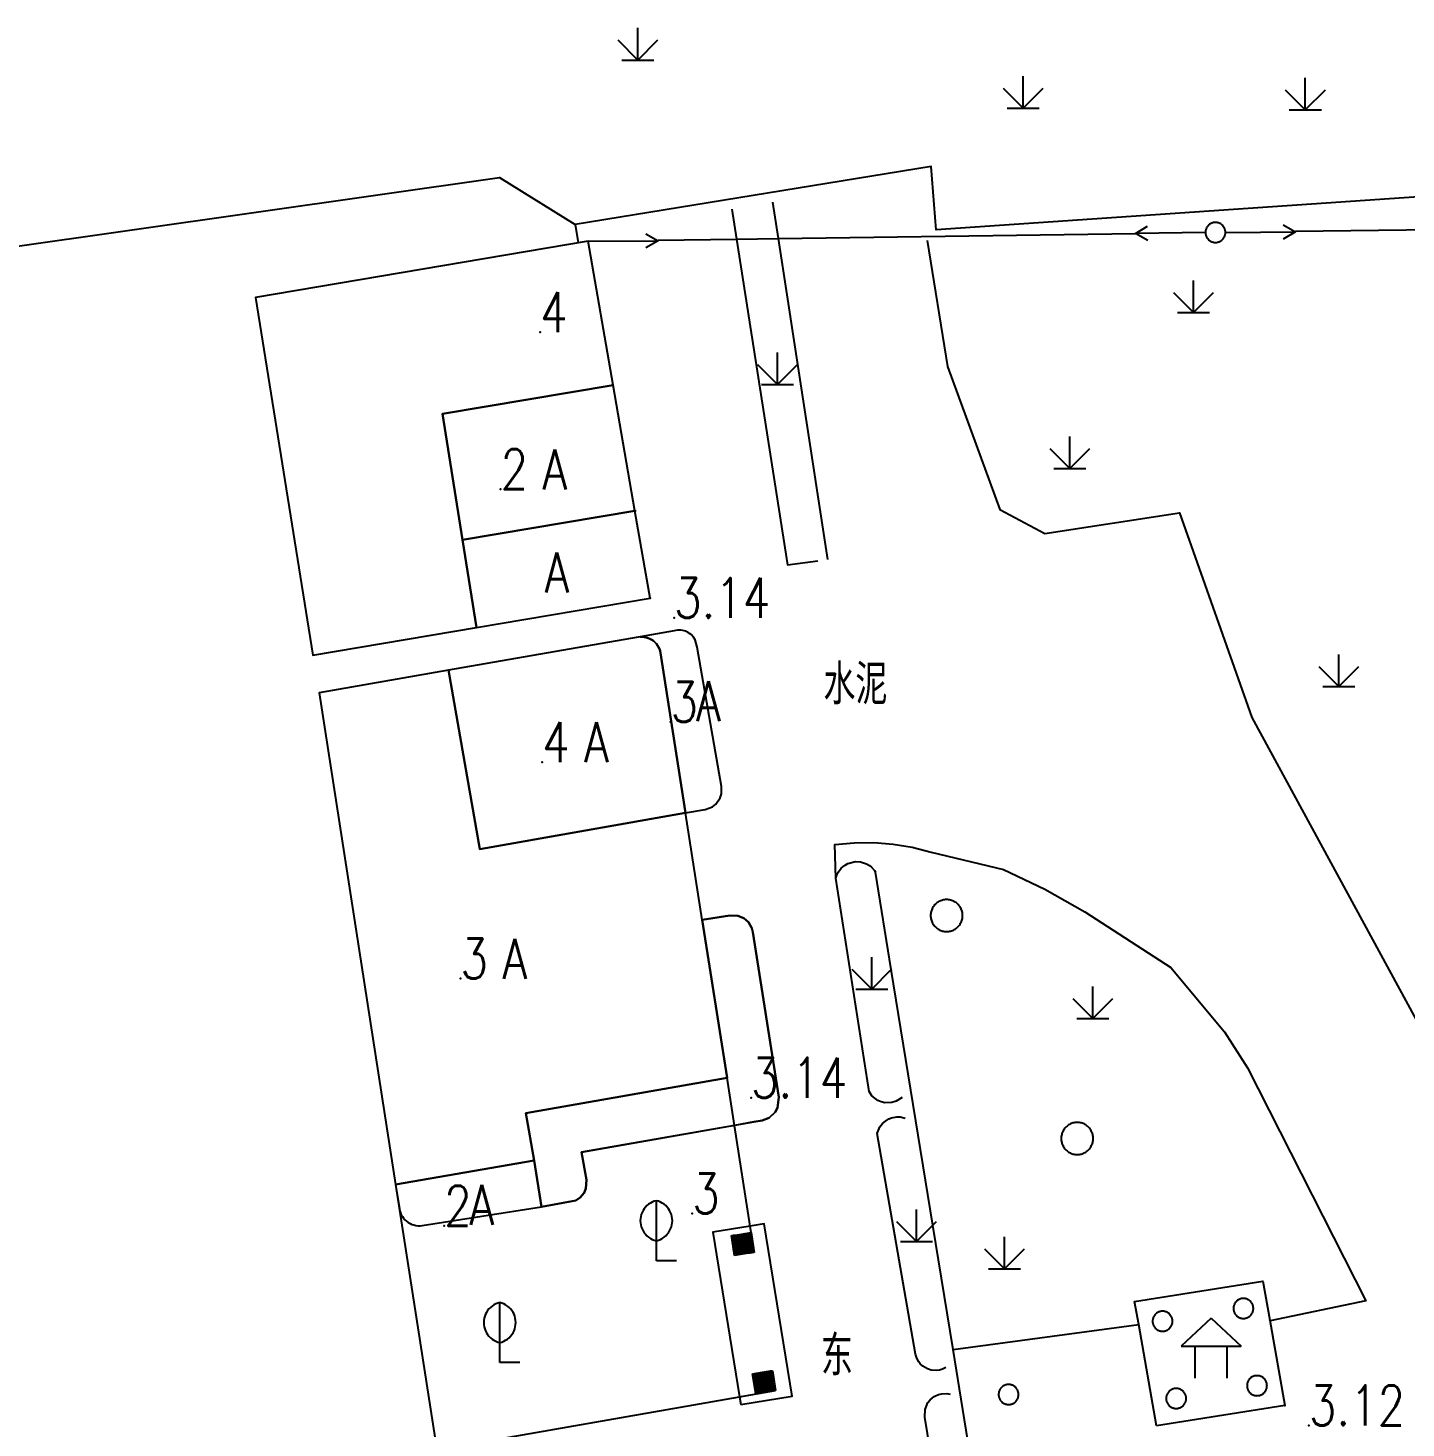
# Model space of a CAD drawing. Extents: x 500064 to 501389, y 2542464 to 2545400.
# Drawn here: x 500736.03 to 500770.46, y 2543014.36 to 2543049.34 of the extents above; entities that cross this region are included whole.
import ezdxf

# ---------------------------------------------------------------- set-up
doc = ezdxf.new("R2010")
doc.units = 0
doc.header["$LTSCALE"] = 0.5
doc.linetypes.add('CENTER', pattern=[50.8, 31.75, -6.35, 6.35, -6.35])
doc.layers.add('地形图', color=8, linetype='CONTINUOUS')
doc.styles.add('HZ', font='romans.shx', dxfattribs={"width": 0.8, "bigfont": 'hztxt.shx'})

msp = doc.modelspace()

# ---------------------------------------------------------------- linework, layer by layer
at = {"layer": '地形图'}
for points in [[(500751.266, 2543048.543), (500751.266, 2543049.343)], [(500750.766, 2543049.043), (500751.266, 2543048.543)], [(500751.266, 2543048.543), (500751.766, 2543049.043)], [(500750.866, 2543048.543), (500751.266, 2543048.543), (500751.666, 2543048.543)], [(500760.398, 2543047.84), (500760.898, 2543047.34)], [(500760.898, 2543047.34), (500760.898, 2543048.14)], [(500760.898, 2543047.34), (500761.398, 2543047.84)], [(500767.944, 2543047.296), (500767.944, 2543048.096)], [(500767.444, 2543047.796), (500767.944, 2543047.296)], [(500767.944, 2543047.296), (500768.444, 2543047.796)], [(500760.498, 2543047.34), (500760.898, 2543047.34), (500761.298, 2543047.34)], [(500767.544, 2543047.296), (500767.944, 2543047.296), (500768.344, 2543047.296)], [(500787.401, 2543046.263), (500773.941, 2543045.341), (500758.721, 2543044.299), (500758.598, 2543045.883), (500749.7, 2543044.436), (500749.78, 2543043.976)], [(500731.954, 2543043.638), (500731.994, 2543043.593), (500732.039, 2543043.552), (500732.088, 2543043.516), (500732.14, 2543043.485), (500732.195, 2543043.459), (500732.253, 2543043.44), (500732.312, 2543043.426), (500732.372, 2543043.419), (500732.433, 2543043.418), (500747.813, 2543045.604), (500749.7, 2543044.436)], [(500753.615, 2543044.819), (500753.732, 2543044.069), (500755.006, 2543035.927), (500755.765, 2543036.028)], [(500756.012, 2543036.066), (500754.783, 2543044.084), (500754.644, 2543044.987)], [(500763.698, 2543044.207), (500764.002, 2543044.388)], [(500765.698, 2543043.985), (500765.714, 2543043.985), (500765.73, 2543043.987), (500765.745, 2543043.989), (500765.76, 2543043.993), (500765.775, 2543043.997), (500765.79, 2543044.002), (500765.805, 2543044.009), (500765.819, 2543044.016), (500765.832, 2543044.024), (500765.845, 2543044.033), (500765.858, 2543044.042), (500765.869, 2543044.053), (500765.88, 2543044.064), (500765.891, 2543044.075), (500765.9, 2543044.088), (500765.909, 2543044.101), (500765.917, 2543044.114), (500765.924, 2543044.128), (500765.931, 2543044.143), (500765.936, 2543044.158), (500765.94, 2543044.173), (500765.944, 2543044.188), (500765.946, 2543044.203), (500765.948, 2543044.219), (500765.948, 2543044.235), (500765.948, 2543044.236), (500765.948, 2543044.251), (500765.946, 2543044.266), (500765.944, 2543044.282), (500765.94, 2543044.297), (500765.936, 2543044.312), (500765.931, 2543044.327), (500765.924, 2543044.341), (500765.917, 2543044.355), (500765.909, 2543044.369), (500765.9, 2543044.382), (500765.891, 2543044.394), (500765.88, 2543044.406), (500765.869, 2543044.417), (500765.858, 2543044.427), (500765.845, 2543044.437), (500765.832, 2543044.446), (500765.819, 2543044.454), (500765.805, 2543044.461), (500765.79, 2543044.467), (500765.775, 2543044.473), (500765.76, 2543044.477), (500765.745, 2543044.48), (500765.73, 2543044.483), (500765.714, 2543044.484), (500765.698, 2543044.485), (500765.682, 2543044.484), (500765.667, 2543044.483), (500765.651, 2543044.48), (500765.636, 2543044.477), (500765.621, 2543044.473), (500765.606, 2543044.467), (500765.592, 2543044.461), (500765.578, 2543044.454), (500765.564, 2543044.446), (500765.551, 2543044.437), (500765.539, 2543044.427), (500765.527, 2543044.417), (500765.516, 2543044.406), (500765.506, 2543044.394), (500765.496, 2543044.382), (500765.487, 2543044.369), (500765.479, 2543044.355), (500765.472, 2543044.341), (500765.466, 2543044.327), (500765.46, 2543044.312), (500765.456, 2543044.297), (500765.453, 2543044.282), (500765.45, 2543044.266), (500765.449, 2543044.251), (500765.448, 2543044.235), (500765.448, 2543044.231), (500765.449, 2543044.219), (500765.45, 2543044.203), (500765.453, 2543044.188), (500765.456, 2543044.173), (500765.46, 2543044.158), (500765.466, 2543044.143), (500765.472, 2543044.128), (500765.479, 2543044.114), (500765.487, 2543044.101), (500765.496, 2543044.088), (500765.506, 2543044.075), (500765.516, 2543044.064), (500765.527, 2543044.053), (500765.539, 2543044.042), (500765.551, 2543044.033), (500765.564, 2543044.024), (500765.578, 2543044.016), (500765.592, 2543044.009), (500765.606, 2543044.002), (500765.621, 2543043.997), (500765.636, 2543043.993), (500765.651, 2543043.989), (500765.667, 2543043.987), (500765.682, 2543043.985), (500765.698, 2543043.985)], [(500767.391, 2543044.421), (500767.698, 2543044.246)], [(500780.337, 2543044.415), (500773.922, 2543044.336), (500767.698, 2543044.259)], [(500750.027, 2543044.016), (500751.777, 2543044.028)], [(500751.469, 2543044.203), (500751.777, 2543044.028)], [(500751.777, 2543044.028), (500751.472, 2543043.849)], [(500751.777, 2543044.042), (500753.732, 2543044.069), (500754.783, 2543044.084), (500763.698, 2543044.207)], [(500758.495, 2543044.033), (500759.007, 2543040.888), (500760.311, 2543037.311), (500761.437, 2543036.708), (500764.797, 2543037.224), (500766.609, 2543032.118), (500773.469, 2543019.487), (500773.887, 2543018.718), (500779.107, 2543019.96)], [(500765.448, 2543044.231), (500763.698, 2543044.207)], [(500764.007, 2543044.035), (500763.698, 2543044.207)], [(500765.948, 2543044.236), (500767.698, 2543044.246)], [(500767.698, 2543044.246), (500767.393, 2543044.067)], [(500765.15, 2543042.231), (500765.15, 2543043.031)], [(500764.65, 2543042.731), (500765.15, 2543042.231)], [(500765.15, 2543042.231), (500765.65, 2543042.731)], [(500764.75, 2543042.231), (500765.15, 2543042.231), (500765.55, 2543042.231)], [(500754.755, 2543040.432), (500754.755, 2543041.232)], [(500754.255, 2543040.932), (500754.755, 2543040.432)], [(500754.755, 2543040.432), (500755.255, 2543040.932)], [(500747.239, 2543034.362), (500746.888, 2543036.552), (500746.385, 2543039.698), (500750.652, 2543040.422)], [(500754.355, 2543040.432), (500754.755, 2543040.432), (500755.155, 2543040.432)], [(500762.063, 2543038.332), (500762.063, 2543039.132)], [(500761.563, 2543038.832), (500762.063, 2543038.332)], [(500762.063, 2543038.332), (500762.563, 2543038.832)], [(500761.663, 2543038.332), (500762.063, 2543038.332), (500762.463, 2543038.332)], [(500746.888, 2543036.552), (500751.227, 2543037.288)], [(500768.782, 2543032.891), (500768.782, 2543033.691)], [(500752.461, 2543029.728), (500747.319, 2543028.828), (500746.538, 2543033.294)], [(500768.282, 2543033.391), (500768.782, 2543032.891)], [(500768.782, 2543032.891), (500769.282, 2543033.391)], [(500768.382, 2543032.891), (500768.782, 2543032.891), (500769.182, 2543032.891)], [(500756.217, 2543028.098), (500756.191, 2543028.937), (500756.674, 2543028.983), (500757.16, 2543028.987), (500757.645, 2543028.949), (500758.124, 2543028.871), (500758.595, 2543028.752), (500760.407, 2543028.318), (500761.44, 2543027.821), (500762.437, 2543027.256), (500764.585, 2543025.867), (500765.923, 2543024.259), (500766.497, 2543023.358), (500769.457, 2543017.538), (500767.067, 2543017.038), (500767.057, 2543017.058)], [(500757.868, 2543022.619), (500757.719, 2543022.524), (500757.618, 2543022.494), (500757.442, 2543022.488), (500757.351, 2543022.509), (500757.262, 2543022.548), (500757.118, 2543022.663), (500757.047, 2543022.768), (500756.217, 2543028.098), (500756.242, 2543028.178), (500756.284, 2543028.258), (500756.352, 2543028.347), (500756.389, 2543028.382), (500756.452, 2543028.428), (500756.516, 2543028.464), (500756.705, 2543028.512), (500756.833, 2543028.506), (500756.884, 2543028.494), (500756.983, 2543028.457), (500757.053, 2543028.415), (500757.103, 2543028.376), (500757.179, 2543028.291), (500757.205, 2543028.252)], [(500762.357, 2542996.578), (500762.102, 2542998.146), (500761.348, 2543002.781), (500760.466, 2543008.207), (500759.633, 2543013.326), (500759.146, 2543016.319), (500758.64, 2543019.43), (500757.601, 2543025.817), (500757.205, 2543028.252)], [(500758.983, 2543026.764), (500759.008, 2543026.765), (500759.033, 2543026.767), (500759.058, 2543026.771), (500759.082, 2543026.777), (500759.106, 2543026.784), (500759.13, 2543026.792), (500759.153, 2543026.802), (500759.175, 2543026.814), (500759.197, 2543026.827), (500759.218, 2543026.841), (500759.238, 2543026.856), (500759.257, 2543026.873), (500759.274, 2543026.89), (500759.291, 2543026.909), (500759.306, 2543026.929), (500759.32, 2543026.95), (500759.333, 2543026.972), (500759.345, 2543026.994), (500759.355, 2543027.017), (500759.363, 2543027.041), (500759.37, 2543027.065), (500759.376, 2543027.089), (500759.38, 2543027.114), (500759.382, 2543027.139), (500759.383, 2543027.164), (500759.382, 2543027.189), (500759.38, 2543027.214), (500759.376, 2543027.239), (500759.37, 2543027.264), (500759.363, 2543027.288), (500759.355, 2543027.312), (500759.345, 2543027.335), (500759.333, 2543027.357), (500759.32, 2543027.379), (500759.306, 2543027.399), (500759.291, 2543027.419), (500759.274, 2543027.438), (500759.257, 2543027.456), (500759.238, 2543027.473), (500759.218, 2543027.488), (500759.197, 2543027.502), (500759.175, 2543027.515), (500759.153, 2543027.526), (500759.13, 2543027.536), (500759.106, 2543027.545), (500759.082, 2543027.552), (500759.058, 2543027.557), (500759.033, 2543027.561), (500759.008, 2543027.564), (500758.983, 2543027.564), (500758.958, 2543027.564), (500758.933, 2543027.561), (500758.908, 2543027.557), (500758.883, 2543027.552), (500758.859, 2543027.545), (500758.835, 2543027.536), (500758.812, 2543027.526), (500758.79, 2543027.515), (500758.768, 2543027.502), (500758.748, 2543027.488), (500758.728, 2543027.473), (500758.709, 2543027.456), (500758.691, 2543027.438), (500758.675, 2543027.419), (500758.659, 2543027.399), (500758.645, 2543027.379), (500758.632, 2543027.357), (500758.621, 2543027.335), (500758.611, 2543027.312), (500758.602, 2543027.288), (500758.595, 2543027.264), (500758.59, 2543027.239), (500758.586, 2543027.214), (500758.584, 2543027.189), (500758.583, 2543027.164), (500758.584, 2543027.139), (500758.586, 2543027.114), (500758.59, 2543027.089), (500758.595, 2543027.065), (500758.602, 2543027.041), (500758.611, 2543027.017), (500758.621, 2543026.994), (500758.632, 2543026.972), (500758.645, 2543026.95), (500758.659, 2543026.929), (500758.675, 2543026.909), (500758.691, 2543026.89), (500758.709, 2543026.873), (500758.728, 2543026.856), (500758.748, 2543026.841), (500758.768, 2543026.827), (500758.79, 2543026.814), (500758.812, 2543026.802), (500758.835, 2543026.792), (500758.859, 2543026.784), (500758.883, 2543026.777), (500758.908, 2543026.771), (500758.933, 2543026.767), (500758.958, 2543026.765), (500758.983, 2543026.764)], [(500752.878, 2543027.06), (500753.57, 2543027.168), (500753.763, 2543027.161), (500753.913, 2543027.098), (500754.03, 2543026.996), (500754.116, 2543026.849), (500754.141, 2543026.752), (500754.787, 2543022.623), (500754.76, 2543022.362), (500754.701, 2543022.252), (500754.548, 2543022.109), (500754.372, 2543022.043), (500754.168, 2543022.007), (500753.683, 2543021.922), (500749.862, 2543021.254), (500749.982, 2543020.565), (500749.971, 2543020.347), (500749.926, 2543020.238), (500749.828, 2543020.116), (500749.722, 2543020.043), (500748.861, 2543019.884)], [(500757.111, 2543025.326), (500757.111, 2543026.126)], [(500756.611, 2543025.826), (500757.111, 2543025.326)], [(500757.111, 2543025.326), (500757.601, 2543025.817), (500757.611, 2543025.826)], [(500756.711, 2543025.326), (500757.111, 2543025.326), (500757.511, 2543025.326)], [(500762.134, 2543025.09), (500762.634, 2543024.59)], [(500762.634, 2543024.59), (500762.634, 2543025.391)], [(500762.634, 2543024.59), (500763.134, 2543025.09)], [(500762.234, 2543024.59), (500762.634, 2543024.59), (500763.034, 2543024.59)], [(500754.102, 2543019.242), (500754.077, 2543019.403), (500753.683, 2543021.922), (500753.497, 2543023.108)], [(500758.965, 2543015.874), (500758.883, 2543015.832), (500758.804, 2543015.807), (500758.719, 2543015.796), (500758.596, 2543015.806), (500758.502, 2543015.836), (500758.386, 2543015.905), (500758.321, 2543015.968), (500758.288, 2543016.01), (500758.236, 2543016.106), (500758.207, 2543016.208), (500757.247, 2543021.718), (500757.318, 2543021.884), (500757.384, 2543021.968), (500757.454, 2543022.029), (500757.541, 2543022.082), (500757.605, 2543022.108), (500757.741, 2543022.134), (500757.82, 2543022.134), (500757.951, 2543022.106)], [(500762.244, 2543021.195), (500762.27, 2543021.196), (500762.295, 2543021.198), (500762.319, 2543021.202), (500762.344, 2543021.207), (500762.368, 2543021.214), (500762.392, 2543021.223), (500762.415, 2543021.233), (500762.437, 2543021.244), (500762.459, 2543021.257), (500762.48, 2543021.271), (500762.499, 2543021.287), (500762.518, 2543021.303), (500762.536, 2543021.321), (500762.553, 2543021.34), (500762.568, 2543021.36), (500762.582, 2543021.38), (500762.595, 2543021.402), (500762.606, 2543021.424), (500762.616, 2543021.448), (500762.625, 2543021.471), (500762.632, 2543021.495), (500762.637, 2543021.52), (500762.641, 2543021.545), (500762.644, 2543021.57), (500762.644, 2543021.595), (500762.644, 2543021.62), (500762.641, 2543021.645), (500762.637, 2543021.67), (500762.632, 2543021.694), (500762.625, 2543021.718), (500762.616, 2543021.742), (500762.606, 2543021.765), (500762.595, 2543021.787), (500762.582, 2543021.809), (500762.568, 2543021.83), (500762.553, 2543021.85), (500762.536, 2543021.869), (500762.518, 2543021.886), (500762.499, 2543021.903), (500762.48, 2543021.918), (500762.459, 2543021.932), (500762.437, 2543021.945), (500762.415, 2543021.957), (500762.392, 2543021.967), (500762.368, 2543021.975), (500762.344, 2543021.982), (500762.319, 2543021.988), (500762.295, 2543021.992), (500762.27, 2543021.994), (500762.244, 2543021.995), (500762.219, 2543021.994), (500762.194, 2543021.992), (500762.17, 2543021.988), (500762.145, 2543021.982), (500762.121, 2543021.975), (500762.097, 2543021.967), (500762.074, 2543021.957), (500762.052, 2543021.945), (500762.03, 2543021.932), (500762.009, 2543021.918), (500761.99, 2543021.903), (500761.971, 2543021.886), (500761.953, 2543021.869), (500761.936, 2543021.85), (500761.921, 2543021.83), (500761.907, 2543021.809), (500761.894, 2543021.787), (500761.883, 2543021.765), (500761.873, 2543021.742), (500761.864, 2543021.718), (500761.857, 2543021.694), (500761.852, 2543021.67), (500761.848, 2543021.645), (500761.845, 2543021.62), (500761.845, 2543021.595), (500761.845, 2543021.57), (500761.848, 2543021.545), (500761.852, 2543021.52), (500761.857, 2543021.495), (500761.864, 2543021.471), (500761.873, 2543021.448), (500761.883, 2543021.424), (500761.894, 2543021.402), (500761.907, 2543021.38), (500761.921, 2543021.36), (500761.936, 2543021.34), (500761.953, 2543021.321), (500761.971, 2543021.303), (500761.99, 2543021.287), (500762.009, 2543021.271), (500762.03, 2543021.257), (500762.052, 2543021.244), (500762.074, 2543021.233), (500762.097, 2543021.223), (500762.121, 2543021.214), (500762.145, 2543021.207), (500762.17, 2543021.202), (500762.194, 2543021.198), (500762.219, 2543021.196), (500762.244, 2543021.195)], [(500745.217, 2543020.442), (500746.247, 2543013.818), (500753.807, 2543015.141), (500754.707, 2543015.298)], [(500751.731, 2543020.04), (500751.679, 2543020.026), (500751.63, 2543020.007), (500751.583, 2543019.982), (500751.538, 2543019.953), (500751.497, 2543019.919), (500751.46, 2543019.881), (500751.427, 2543019.839), (500751.398, 2543019.795), (500751.374, 2543019.747), (500751.355, 2543019.697), (500751.341, 2543019.646), (500751.333, 2543019.594), (500751.33, 2543019.54), (500751.333, 2543019.487), (500751.341, 2543019.435), (500751.355, 2543019.383), (500751.374, 2543019.334), (500751.398, 2543019.286), (500751.427, 2543019.241), (500751.46, 2543019.2), (500751.497, 2543019.162), (500751.538, 2543019.128), (500751.583, 2543019.099), (500751.63, 2543019.074), (500751.679, 2543019.055), (500751.731, 2543019.04)], [(500751.731, 2543018.54), (500751.731, 2543019.04), (500751.731, 2543020.04)], [(500751.731, 2543019.04), (500751.782, 2543019.055), (500751.831, 2543019.074), (500751.878, 2543019.099), (500751.923, 2543019.128), (500751.964, 2543019.162), (500752.001, 2543019.2), (500752.034, 2543019.241), (500752.063, 2543019.286), (500752.087, 2543019.334), (500752.106, 2543019.383), (500752.119, 2543019.435), (500752.128, 2543019.487), (500752.131, 2543019.54), (500752.128, 2543019.594), (500752.119, 2543019.646), (500752.106, 2543019.697), (500752.087, 2543019.747), (500752.063, 2543019.795), (500752.034, 2543019.839), (500752.001, 2543019.881), (500751.964, 2543019.919), (500751.923, 2543019.953), (500751.878, 2543019.982), (500751.831, 2543020.007), (500751.782, 2543020.026), (500751.731, 2543020.04)], [(500758.229, 2543019.019), (500758.229, 2543019.819)], [(500757.729, 2543019.519), (500758.229, 2543019.019)], [(500758.229, 2543019.019), (500758.64, 2543019.43), (500758.729, 2543019.519)], [(500753.838, 2543014.951), (500755.121, 2543015.159), (500754.423, 2543019.459), (500754.077, 2543019.403), (500753.139, 2543019.25), (500753.807, 2543015.141), (500753.838, 2543014.951)], [(500753.607, 2543019.167), (500753.657, 2543019.175), (500753.706, 2543019.182), (500753.756, 2543019.19), (500753.805, 2543019.197), (500753.855, 2543019.205), (500753.904, 2543019.212), (500753.953, 2543019.22), (500754.003, 2543019.227), (500754.052, 2543019.235), (500754.102, 2543019.242)], [(500753.683, 2543018.673), (500753.607, 2543019.167)], [(500753.607, 2543019.167), (500753.732, 2543018.68)], [(500753.732, 2543018.68), (500753.657, 2543019.175)], [(500753.657, 2543019.175), (500753.782, 2543018.688)], [(500753.782, 2543018.688), (500753.706, 2543019.182)], [(500753.706, 2543019.182), (500753.831, 2543018.695)], [(500753.831, 2543018.695), (500753.756, 2543019.19)], [(500753.756, 2543019.19), (500753.881, 2543018.703)], [(500753.881, 2543018.703), (500753.805, 2543019.197)], [(500753.805, 2543019.197), (500753.93, 2543018.711)], [(500753.93, 2543018.711), (500753.855, 2543019.205)], [(500753.855, 2543019.205), (500753.979, 2543018.718)], [(500753.979, 2543018.718), (500753.904, 2543019.212)], [(500753.904, 2543019.212), (500754.029, 2543018.726)], [(500754.029, 2543018.726), (500753.953, 2543019.22)], [(500753.953, 2543019.22), (500754.078, 2543018.733)], [(500754.078, 2543018.733), (500754.003, 2543019.227)], [(500754.003, 2543019.227), (500754.128, 2543018.741)], [(500754.128, 2543018.741), (500754.052, 2543019.235)], [(500754.052, 2543019.235), (500754.177, 2543018.748)], [(500754.102, 2543019.242), (500754.177, 2543018.748)], [(500760.425, 2543018.338), (500760.425, 2543019.138)], [(500757.829, 2543019.019), (500758.229, 2543019.019), (500758.629, 2543019.019)], [(500759.925, 2543018.838), (500760.425, 2543018.338)], [(500760.425, 2543018.338), (500760.925, 2543018.838)], [(500752.231, 2543018.54), (500751.731, 2543018.54)], [(500754.177, 2543018.748), (500754.128, 2543018.741), (500754.078, 2543018.733), (500754.029, 2543018.726), (500753.979, 2543018.718), (500753.93, 2543018.711), (500753.881, 2543018.703), (500753.831, 2543018.695), (500753.782, 2543018.688), (500753.732, 2543018.68), (500753.683, 2543018.673)], [(500760.025, 2543018.338), (500760.425, 2543018.338), (500760.825, 2543018.338)], [(500764.228, 2543014.413), (500763.782, 2543016.948), (500763.68, 2543017.525), (500766.885, 2543018.033), (500767.057, 2543017.058), (500767.434, 2543014.921), (500764.228, 2543014.413)], [(500747.818, 2543017.495), (500747.767, 2543017.481), (500747.718, 2543017.461), (500747.671, 2543017.436), (500747.626, 2543017.407), (500747.585, 2543017.373), (500747.548, 2543017.335), (500747.515, 2543017.294), (500747.486, 2543017.249), (500747.462, 2543017.202), (500747.443, 2543017.152), (500747.429, 2543017.101), (500747.421, 2543017.048), (500747.418, 2543016.995), (500747.421, 2543016.942), (500747.429, 2543016.889), (500747.443, 2543016.838), (500747.462, 2543016.788), (500747.486, 2543016.741), (500747.515, 2543016.696), (500747.548, 2543016.654), (500747.585, 2543016.617), (500747.626, 2543016.583), (500747.671, 2543016.553), (500747.718, 2543016.529), (500747.767, 2543016.509), (500747.818, 2543016.495)], [(500747.818, 2543015.995), (500747.818, 2543016.495), (500747.818, 2543017.495)], [(500747.818, 2543016.495), (500747.87, 2543016.509), (500747.919, 2543016.529), (500747.966, 2543016.553), (500748.011, 2543016.583), (500748.052, 2543016.617), (500748.089, 2543016.654), (500748.122, 2543016.696), (500748.151, 2543016.741), (500748.175, 2543016.788), (500748.194, 2543016.838), (500748.207, 2543016.889), (500748.216, 2543016.942), (500748.218, 2543016.995), (500748.216, 2543017.048), (500748.207, 2543017.101), (500748.194, 2543017.152), (500748.175, 2543017.202), (500748.151, 2543017.249), (500748.122, 2543017.294), (500748.089, 2543017.335), (500748.052, 2543017.373), (500748.011, 2543017.407), (500747.966, 2543017.436), (500747.919, 2543017.461), (500747.87, 2543017.481), (500747.818, 2543017.495)], [(500766.397, 2543017.098), (500766.413, 2543017.099), (500766.428, 2543017.1), (500766.444, 2543017.103), (500766.459, 2543017.106), (500766.474, 2543017.111), (500766.489, 2543017.116), (500766.503, 2543017.122), (500766.517, 2543017.129), (500766.531, 2543017.137), (500766.544, 2543017.146), (500766.556, 2543017.156), (500766.568, 2543017.166), (500766.579, 2543017.177), (500766.59, 2543017.189), (500766.599, 2543017.201), (500766.608, 2543017.214), (500766.616, 2543017.228), (500766.623, 2543017.242), (500766.629, 2543017.256), (500766.635, 2543017.271), (500766.639, 2543017.286), (500766.642, 2543017.301), (500766.645, 2543017.317), (500766.646, 2543017.333), (500766.647, 2543017.348), (500766.646, 2543017.364), (500766.645, 2543017.38), (500766.642, 2543017.395), (500766.639, 2543017.41), (500766.635, 2543017.426), (500766.629, 2543017.44), (500766.623, 2543017.455), (500766.616, 2543017.469), (500766.608, 2543017.482), (500766.599, 2543017.495), (500766.59, 2543017.508), (500766.579, 2543017.519), (500766.568, 2543017.531), (500766.556, 2543017.541), (500766.544, 2543017.551), (500766.531, 2543017.559), (500766.517, 2543017.567), (500766.503, 2543017.575), (500766.489, 2543017.581), (500766.474, 2543017.586), (500766.459, 2543017.59), (500766.444, 2543017.594), (500766.428, 2543017.596), (500766.413, 2543017.598), (500766.397, 2543017.598), (500766.381, 2543017.598), (500766.366, 2543017.596), (500766.35, 2543017.594), (500766.335, 2543017.59), (500766.32, 2543017.586), (500766.305, 2543017.581), (500766.29, 2543017.575), (500766.276, 2543017.567), (500766.263, 2543017.559), (500766.25, 2543017.551), (500766.238, 2543017.541), (500766.226, 2543017.531), (500766.215, 2543017.519), (500766.204, 2543017.508), (500766.195, 2543017.495), (500766.186, 2543017.482), (500766.178, 2543017.469), (500766.171, 2543017.455), (500766.164, 2543017.44), (500766.159, 2543017.426), (500766.155, 2543017.41), (500766.151, 2543017.395), (500766.149, 2543017.38), (500766.147, 2543017.364), (500766.147, 2543017.348), (500766.147, 2543017.333), (500766.149, 2543017.317), (500766.151, 2543017.301), (500766.155, 2543017.286), (500766.159, 2543017.271), (500766.164, 2543017.256), (500766.171, 2543017.242), (500766.178, 2543017.228), (500766.186, 2543017.214), (500766.195, 2543017.201), (500766.204, 2543017.189), (500766.215, 2543017.177), (500766.226, 2543017.166), (500766.238, 2543017.156), (500766.25, 2543017.146), (500766.263, 2543017.137), (500766.276, 2543017.129), (500766.29, 2543017.122), (500766.305, 2543017.116), (500766.32, 2543017.111), (500766.335, 2543017.106), (500766.35, 2543017.103), (500766.366, 2543017.1), (500766.381, 2543017.099), (500766.397, 2543017.098)], [(500764.377, 2543016.778), (500764.393, 2543016.779), (500764.408, 2543016.78), (500764.424, 2543016.783), (500764.439, 2543016.786), (500764.454, 2543016.791), (500764.469, 2543016.796), (500764.483, 2543016.802), (500764.497, 2543016.809), (500764.511, 2543016.817), (500764.524, 2543016.826), (500764.536, 2543016.836), (500764.548, 2543016.846), (500764.559, 2543016.857), (500764.57, 2543016.869), (500764.579, 2543016.881), (500764.588, 2543016.894), (500764.596, 2543016.908), (500764.603, 2543016.922), (500764.609, 2543016.936), (500764.615, 2543016.951), (500764.619, 2543016.966), (500764.622, 2543016.981), (500764.625, 2543016.997), (500764.626, 2543017.013), (500764.627, 2543017.028), (500764.626, 2543017.044), (500764.625, 2543017.06), (500764.622, 2543017.075), (500764.619, 2543017.091), (500764.615, 2543017.106), (500764.609, 2543017.12), (500764.603, 2543017.135), (500764.596, 2543017.149), (500764.588, 2543017.162), (500764.579, 2543017.175), (500764.57, 2543017.188), (500764.559, 2543017.199), (500764.548, 2543017.211), (500764.536, 2543017.221), (500764.524, 2543017.231), (500764.511, 2543017.239), (500764.497, 2543017.247), (500764.483, 2543017.255), (500764.469, 2543017.261), (500764.454, 2543017.266), (500764.439, 2543017.27), (500764.424, 2543017.274), (500764.408, 2543017.276), (500764.393, 2543017.278), (500764.377, 2543017.278), (500764.361, 2543017.278), (500764.346, 2543017.276), (500764.33, 2543017.274), (500764.315, 2543017.27), (500764.3, 2543017.266), (500764.285, 2543017.261), (500764.27, 2543017.255), (500764.256, 2543017.247), (500764.243, 2543017.239), (500764.23, 2543017.231), (500764.218, 2543017.221), (500764.206, 2543017.211), (500764.195, 2543017.199), (500764.184, 2543017.188), (500764.175, 2543017.175), (500764.166, 2543017.162), (500764.158, 2543017.149), (500764.151, 2543017.135), (500764.144, 2543017.12), (500764.139, 2543017.106), (500764.135, 2543017.091), (500764.131, 2543017.075), (500764.129, 2543017.06), (500764.127, 2543017.044), (500764.127, 2543017.028), (500764.127, 2543017.013), (500764.129, 2543016.997), (500764.131, 2543016.981), (500764.135, 2543016.966), (500764.139, 2543016.951), (500764.144, 2543016.936), (500764.151, 2543016.922), (500764.158, 2543016.908), (500764.166, 2543016.894), (500764.175, 2543016.881), (500764.184, 2543016.869), (500764.195, 2543016.857), (500764.206, 2543016.846), (500764.218, 2543016.836), (500764.23, 2543016.826), (500764.243, 2543016.817), (500764.256, 2543016.809), (500764.27, 2543016.802), (500764.285, 2543016.796), (500764.3, 2543016.791), (500764.315, 2543016.786), (500764.33, 2543016.783), (500764.346, 2543016.78), (500764.361, 2543016.779), (500764.377, 2543016.778)], [(500765.591, 2543017.106), (500764.841, 2543016.406)], [(500765.591, 2543017.106), (500766.341, 2543016.406)], [(500759.146, 2543016.319), (500763.782, 2543016.948)], [(500764.841, 2543016.406), (500765.191, 2543016.406), (500765.991, 2543016.406), (500766.341, 2543016.406)], [(500765.191, 2543015.606), (500765.191, 2543016.406)], [(500765.991, 2543015.606), (500765.991, 2543016.406)], [(500748.318, 2543015.995), (500747.818, 2543015.995)], [(500754.137, 2543015.717), (500754.186, 2543015.724), (500754.236, 2543015.732), (500754.285, 2543015.739), (500754.334, 2543015.747), (500754.384, 2543015.755), (500754.433, 2543015.762), (500754.483, 2543015.77), (500754.532, 2543015.777), (500754.582, 2543015.785), (500754.631, 2543015.792)], [(500754.213, 2543015.222), (500754.137, 2543015.717)], [(500754.137, 2543015.717), (500754.262, 2543015.23)], [(500754.262, 2543015.23), (500754.186, 2543015.724)], [(500754.186, 2543015.724), (500754.311, 2543015.238)], [(500754.311, 2543015.238), (500754.236, 2543015.732)], [(500754.236, 2543015.732), (500754.361, 2543015.245)], [(500754.361, 2543015.245), (500754.285, 2543015.739)], [(500754.285, 2543015.739), (500754.41, 2543015.253)], [(500754.41, 2543015.253), (500754.334, 2543015.747)], [(500754.334, 2543015.747), (500754.46, 2543015.26)], [(500754.46, 2543015.26), (500754.384, 2543015.755)], [(500754.384, 2543015.755), (500754.509, 2543015.268)], [(500754.509, 2543015.268), (500754.433, 2543015.762)], [(500754.433, 2543015.762), (500754.559, 2543015.275)], [(500754.559, 2543015.275), (500754.483, 2543015.77)], [(500754.483, 2543015.77), (500754.608, 2543015.283)], [(500754.608, 2543015.283), (500754.532, 2543015.777)], [(500754.532, 2543015.777), (500754.657, 2543015.291)], [(500754.657, 2543015.291), (500754.582, 2543015.785)], [(500754.582, 2543015.785), (500754.707, 2543015.298)], [(500754.631, 2543015.792), (500754.707, 2543015.298)], [(500766.737, 2543015.168), (500766.753, 2543015.169), (500766.768, 2543015.17), (500766.784, 2543015.173), (500766.799, 2543015.176), (500766.814, 2543015.181), (500766.829, 2543015.186), (500766.843, 2543015.192), (500766.857, 2543015.199), (500766.871, 2543015.207), (500766.884, 2543015.216), (500766.896, 2543015.226), (500766.908, 2543015.236), (500766.919, 2543015.247), (500766.93, 2543015.259), (500766.939, 2543015.271), (500766.948, 2543015.284), (500766.956, 2543015.298), (500766.963, 2543015.312), (500766.969, 2543015.326), (500766.975, 2543015.341), (500766.979, 2543015.356), (500766.983, 2543015.371), (500766.985, 2543015.387), (500766.986, 2543015.403), (500766.987, 2543015.418), (500766.986, 2543015.434), (500766.985, 2543015.45), (500766.983, 2543015.465), (500766.979, 2543015.48), (500766.975, 2543015.496), (500766.969, 2543015.51), (500766.963, 2543015.525), (500766.956, 2543015.539), (500766.948, 2543015.552), (500766.939, 2543015.565), (500766.93, 2543015.578), (500766.919, 2543015.589), (500766.908, 2543015.601), (500766.896, 2543015.611), (500766.884, 2543015.621), (500766.871, 2543015.629), (500766.857, 2543015.637), (500766.843, 2543015.645), (500766.829, 2543015.651), (500766.814, 2543015.656), (500766.799, 2543015.66), (500766.784, 2543015.664), (500766.768, 2543015.666), (500766.753, 2543015.668), (500766.737, 2543015.668), (500766.721, 2543015.668), (500766.706, 2543015.666), (500766.69, 2543015.664), (500766.675, 2543015.66), (500766.66, 2543015.656), (500766.645, 2543015.651), (500766.63, 2543015.645), (500766.616, 2543015.637), (500766.603, 2543015.629), (500766.59, 2543015.621), (500766.578, 2543015.611), (500766.566, 2543015.601), (500766.555, 2543015.589), (500766.544, 2543015.578), (500766.535, 2543015.565), (500766.526, 2543015.552), (500766.518, 2543015.539), (500766.511, 2543015.525), (500766.504, 2543015.51), (500766.499, 2543015.496), (500766.495, 2543015.48), (500766.491, 2543015.465), (500766.489, 2543015.45), (500766.487, 2543015.434), (500766.487, 2543015.418), (500766.487, 2543015.403), (500766.489, 2543015.387), (500766.491, 2543015.371), (500766.495, 2543015.356), (500766.499, 2543015.341), (500766.504, 2543015.326), (500766.511, 2543015.312), (500766.518, 2543015.298), (500766.526, 2543015.284), (500766.535, 2543015.271), (500766.544, 2543015.259), (500766.555, 2543015.247), (500766.566, 2543015.236), (500766.578, 2543015.226), (500766.59, 2543015.216), (500766.603, 2543015.207), (500766.616, 2543015.199), (500766.63, 2543015.192), (500766.645, 2543015.186), (500766.66, 2543015.181), (500766.675, 2543015.176), (500766.69, 2543015.173), (500766.706, 2543015.17), (500766.721, 2543015.169), (500766.737, 2543015.168)], [(500754.707, 2543015.298), (500754.657, 2543015.291), (500754.608, 2543015.283), (500754.559, 2543015.275), (500754.509, 2543015.268), (500754.46, 2543015.26), (500754.41, 2543015.253), (500754.361, 2543015.245), (500754.311, 2543015.238), (500754.262, 2543015.23), (500754.213, 2543015.222)], [(500760.523, 2543014.947), (500760.539, 2543014.947), (500760.555, 2543014.948), (500760.57, 2543014.95), (500760.586, 2543014.953), (500760.601, 2543014.957), (500760.616, 2543014.962), (500760.631, 2543014.968), (500760.645, 2543014.975), (500760.658, 2543014.982), (500760.672, 2543014.991), (500760.684, 2543015), (500760.696, 2543015.01), (500760.708, 2543015.021), (500760.718, 2543015.032), (500760.728, 2543015.044), (500760.738, 2543015.057), (500760.746, 2543015.07), (500760.753, 2543015.084), (500760.76, 2543015.098), (500760.766, 2543015.113), (500760.771, 2543015.128), (500760.774, 2543015.143), (500760.777, 2543015.159), (500760.779, 2543015.174), (500760.78, 2543015.19), (500760.78, 2543015.206), (500760.779, 2543015.221), (500760.777, 2543015.237), (500760.774, 2543015.252), (500760.77, 2543015.268), (500760.765, 2543015.282), (500760.759, 2543015.297), (500760.752, 2543015.311), (500760.745, 2543015.325), (500760.736, 2543015.338), (500760.727, 2543015.351), (500760.717, 2543015.363), (500760.706, 2543015.374), (500760.695, 2543015.385), (500760.683, 2543015.395), (500760.67, 2543015.404), (500760.657, 2543015.413), (500760.643, 2543015.42), (500760.629, 2543015.427), (500760.614, 2543015.432), (500760.599, 2543015.437), (500760.584, 2543015.441), (500760.568, 2543015.444), (500760.553, 2543015.446), (500760.537, 2543015.447), (500760.521, 2543015.447), (500760.506, 2543015.446), (500760.49, 2543015.444), (500760.475, 2543015.441), (500760.459, 2543015.437), (500760.445, 2543015.432), (500760.43, 2543015.426), (500760.416, 2543015.419), (500760.402, 2543015.411), (500760.389, 2543015.403), (500760.376, 2543015.394), (500760.364, 2543015.384), (500760.353, 2543015.373), (500760.342, 2543015.361), (500760.332, 2543015.349), (500760.323, 2543015.336), (500760.314, 2543015.323), (500760.307, 2543015.309), (500760.3, 2543015.295), (500760.295, 2543015.28), (500760.29, 2543015.265), (500760.286, 2543015.25), (500760.283, 2543015.235), (500760.281, 2543015.219), (500760.28, 2543015.204), (500760.28, 2543015.188), (500760.281, 2543015.172), (500760.283, 2543015.157), (500760.286, 2543015.141), (500760.29, 2543015.126), (500760.295, 2543015.111), (500760.301, 2543015.096), (500760.308, 2543015.082), (500760.316, 2543015.069), (500760.324, 2543015.055), (500760.333, 2543015.043), (500760.343, 2543015.031), (500760.354, 2543015.019), (500760.366, 2543015.009), (500760.378, 2543014.999), (500760.391, 2543014.989), (500760.404, 2543014.981), (500760.418, 2543014.974), (500760.432, 2543014.967), (500760.447, 2543014.961), (500760.462, 2543014.956), (500760.477, 2543014.953), (500760.492, 2543014.95), (500760.508, 2543014.948), (500760.523, 2543014.947)], [(500764.717, 2543014.848), (500764.733, 2543014.849), (500764.748, 2543014.85), (500764.764, 2543014.853), (500764.779, 2543014.856), (500764.794, 2543014.861), (500764.809, 2543014.866), (500764.823, 2543014.872), (500764.837, 2543014.879), (500764.851, 2543014.887), (500764.864, 2543014.896), (500764.876, 2543014.906), (500764.888, 2543014.916), (500764.899, 2543014.927), (500764.91, 2543014.939), (500764.919, 2543014.951), (500764.928, 2543014.964), (500764.936, 2543014.978), (500764.943, 2543014.992), (500764.949, 2543015.006), (500764.955, 2543015.021), (500764.959, 2543015.036), (500764.963, 2543015.051), (500764.965, 2543015.067), (500764.966, 2543015.083), (500764.967, 2543015.098), (500764.966, 2543015.114), (500764.965, 2543015.13), (500764.963, 2543015.145), (500764.959, 2543015.16), (500764.955, 2543015.176), (500764.949, 2543015.19), (500764.943, 2543015.205), (500764.936, 2543015.219), (500764.928, 2543015.232), (500764.919, 2543015.245), (500764.91, 2543015.258), (500764.899, 2543015.269), (500764.888, 2543015.281), (500764.876, 2543015.291), (500764.864, 2543015.301), (500764.851, 2543015.309), (500764.837, 2543015.317), (500764.823, 2543015.325), (500764.809, 2543015.331), (500764.794, 2543015.336), (500764.779, 2543015.34), (500764.764, 2543015.344), (500764.748, 2543015.346), (500764.733, 2543015.348), (500764.717, 2543015.348), (500764.701, 2543015.348), (500764.686, 2543015.346), (500764.67, 2543015.344), (500764.655, 2543015.34), (500764.64, 2543015.336), (500764.625, 2543015.331), (500764.61, 2543015.325), (500764.596, 2543015.317), (500764.583, 2543015.309), (500764.57, 2543015.301), (500764.558, 2543015.291), (500764.546, 2543015.281), (500764.535, 2543015.269), (500764.524, 2543015.258), (500764.515, 2543015.245), (500764.506, 2543015.232), (500764.498, 2543015.219), (500764.491, 2543015.205), (500764.484, 2543015.19), (500764.479, 2543015.176), (500764.475, 2543015.16), (500764.471, 2543015.145), (500764.469, 2543015.13), (500764.467, 2543015.114), (500764.467, 2543015.098), (500764.467, 2543015.083), (500764.469, 2543015.067), (500764.471, 2543015.051), (500764.475, 2543015.036), (500764.479, 2543015.021), (500764.484, 2543015.006), (500764.491, 2543014.992), (500764.498, 2543014.978), (500764.506, 2543014.964), (500764.515, 2543014.951), (500764.524, 2543014.939), (500764.535, 2543014.927), (500764.546, 2543014.916), (500764.558, 2543014.906), (500764.57, 2543014.896), (500764.583, 2543014.887), (500764.596, 2543014.879), (500764.61, 2543014.872), (500764.625, 2543014.866), (500764.64, 2543014.861), (500764.655, 2543014.856), (500764.67, 2543014.853), (500764.686, 2543014.85), (500764.701, 2543014.849), (500764.717, 2543014.848)], [(500759.81, 2543010.677), (500759.743, 2543010.643), (500759.678, 2543010.62), (500759.516, 2543010.599), (500759.406, 2543010.612), (500759.222, 2543010.69), (500759.103, 2543010.795), (500759.057, 2543010.858), (500758.437, 2543014.628), (500758.443, 2543014.826), (500758.517, 2543014.997), (500758.57, 2543015.063), (500758.67, 2543015.145), (500758.779, 2543015.196), (500758.863, 2543015.217), (500758.987, 2543015.221), (500759.074, 2543015.206)]]:
    msp.add_lwpolyline(points, dxfattribs=at)
for points in [[(500746.888, 2543036.552), (500746.385, 2543039.698), (500750.652, 2543040.422), (500750.027, 2543044.018), (500741.717, 2543042.608), (500743.147, 2543033.668), (500747.239, 2543034.362)], [(500750.652, 2543040.422), (500746.385, 2543039.698), (500746.888, 2543036.552), (500751.197, 2543037.282)], [(500746.888, 2543036.552), (500747.239, 2543034.362), (500751.577, 2543035.098), (500751.197, 2543037.282)], [(500751.325, 2543034.131), (500751.376, 2543034.129), (500751.426, 2543034.125), (500751.476, 2543034.115), (500751.525, 2543034.1), (500751.572, 2543034.08), (500751.616, 2543034.056), (500751.658, 2543034.027), (500751.696, 2543033.993), (500751.731, 2543033.956), (500751.762, 2543033.916), (500751.788, 2543033.872), (500751.81, 2543033.826), (500751.827, 2543033.778), (500752.461, 2543029.728), (500752.953, 2543029.814), (500753.132, 2543029.882), (500753.219, 2543029.951), (500753.326, 2543030.107), (500753.358, 2543030.21), (500753.36, 2543030.392), (500752.751, 2543033.873), (500752.7, 2543034.054), (500752.657, 2543034.122), (500752.599, 2543034.184), (500752.562, 2543034.213), (500752.525, 2543034.237), (500752.46, 2543034.268), (500752.394, 2543034.287), (500752.346, 2543034.295), (500752.263, 2543034.296), (500752.172, 2543034.279)], [(500751.274, 2543034.122), (500746.538, 2543033.294), (500747.319, 2543028.828), (500752.461, 2543029.728), (500751.827, 2543033.778), (500751.81, 2543033.826), (500751.788, 2543033.872), (500751.762, 2543033.916), (500751.731, 2543033.956), (500751.696, 2543033.993), (500751.658, 2543034.027), (500751.616, 2543034.056), (500751.572, 2543034.08), (500751.525, 2543034.1), (500751.476, 2543034.115), (500751.426, 2543034.125), (500751.376, 2543034.129), (500751.325, 2543034.131)], [(500752.461, 2543029.728), (500747.319, 2543028.828), (500746.538, 2543033.294), (500743.307, 2543032.728), (500745.217, 2543020.442), (500748.68, 2543021.047), (500748.473, 2543022.229), (500753.497, 2543023.108), (500752.878, 2543027.06)], [(500748.68, 2543021.047), (500748.861, 2543019.884), (500749.722, 2543020.043), (500749.828, 2543020.116), (500749.926, 2543020.238), (500749.971, 2543020.347), (500749.982, 2543020.565), (500749.862, 2543021.254), (500754.168, 2543022.007), (500754.372, 2543022.043), (500754.548, 2543022.109), (500754.701, 2543022.252), (500754.76, 2543022.362), (500754.787, 2543022.623), (500754.141, 2543026.752), (500754.116, 2543026.849), (500754.03, 2543026.996), (500753.913, 2543027.098), (500753.763, 2543027.161), (500753.57, 2543027.168), (500752.878, 2543027.06), (500753.497, 2543023.108), (500748.473, 2543022.229)], [(500745.217, 2543020.442), (500745.311, 2543019.838), (500745.322, 2543019.787), (500745.338, 2543019.737), (500745.359, 2543019.689), (500745.385, 2543019.644), (500745.415, 2543019.602), (500745.45, 2543019.563), (500745.489, 2543019.528), (500745.531, 2543019.497), (500745.577, 2543019.47), (500745.624, 2543019.449), (500745.674, 2543019.433), (500745.725, 2543019.422), (500745.777, 2543019.416), (500745.83, 2543019.416), (500745.882, 2543019.421), (500748.861, 2543019.884), (500748.68, 2543021.047)]]:
    msp.add_lwpolyline(points, close=True, dxfattribs=at)
at = {"layer": '地形图', "linetype": 'CENTER'}
for p in [(500748.827, 2543041.745, 4), (500747.841, 2543037.817, 2), (500752.176, 2543034.603, 3.14), (500752.087, 2543032.002, 3), (500748.879, 2543030.999, 4), (500746.839, 2543025.589, 3), (500754.097, 2543022.613, 3.14), (500752.627, 2543019.719, 3), (500746.429, 2543019.414, 2), (500768.034, 2543014.425, 3.12)]:
    msp.add_point(p, dxfattribs=at)
at = {"layer": '地形图', "ltscale": 10}
for p in [(500751.576, 2543035.099), (500753.497, 2543023.108), (500767.434, 2543014.921)]:
    msp.add_point(p, dxfattribs=at)

# ---------------------------------------------------------------- texts
at = {"layer": '地形图', "ltscale": 10, "style": 'HZ', "width": 0.8}
for s, p in [('4', (500748.827, 2543041.745)), ('2', (500747.841, 2543037.817)), ('A', (500748.889, 2543037.811)), ('A', (500748.94, 2543035.238)), ('3.14', (500752.176, 2543034.603)), ('水泥', (500755.904, 2543032.443)), ('3', (500752.087, 2543032.002)), ('A', (500752.722, 2543032.024)), ('4', (500748.879, 2543030.999)), ('A', (500749.927, 2543030.994)), ('3', (500746.839, 2543025.589)), ('A', (500747.887, 2543025.584)), ('3.14', (500754.097, 2543022.613)), ('3', (500752.627, 2543019.719)), ('2', (500746.429, 2543019.414)), ('A', (500747.064, 2543019.437)), ('东', (500755.842, 2543015.668)), ('3.12', (500768.034, 2543014.425))]:
    msp.add_text(s, height=1, dxfattribs=at).set_placement(p)

doc.saveas('drawing.dxf')
